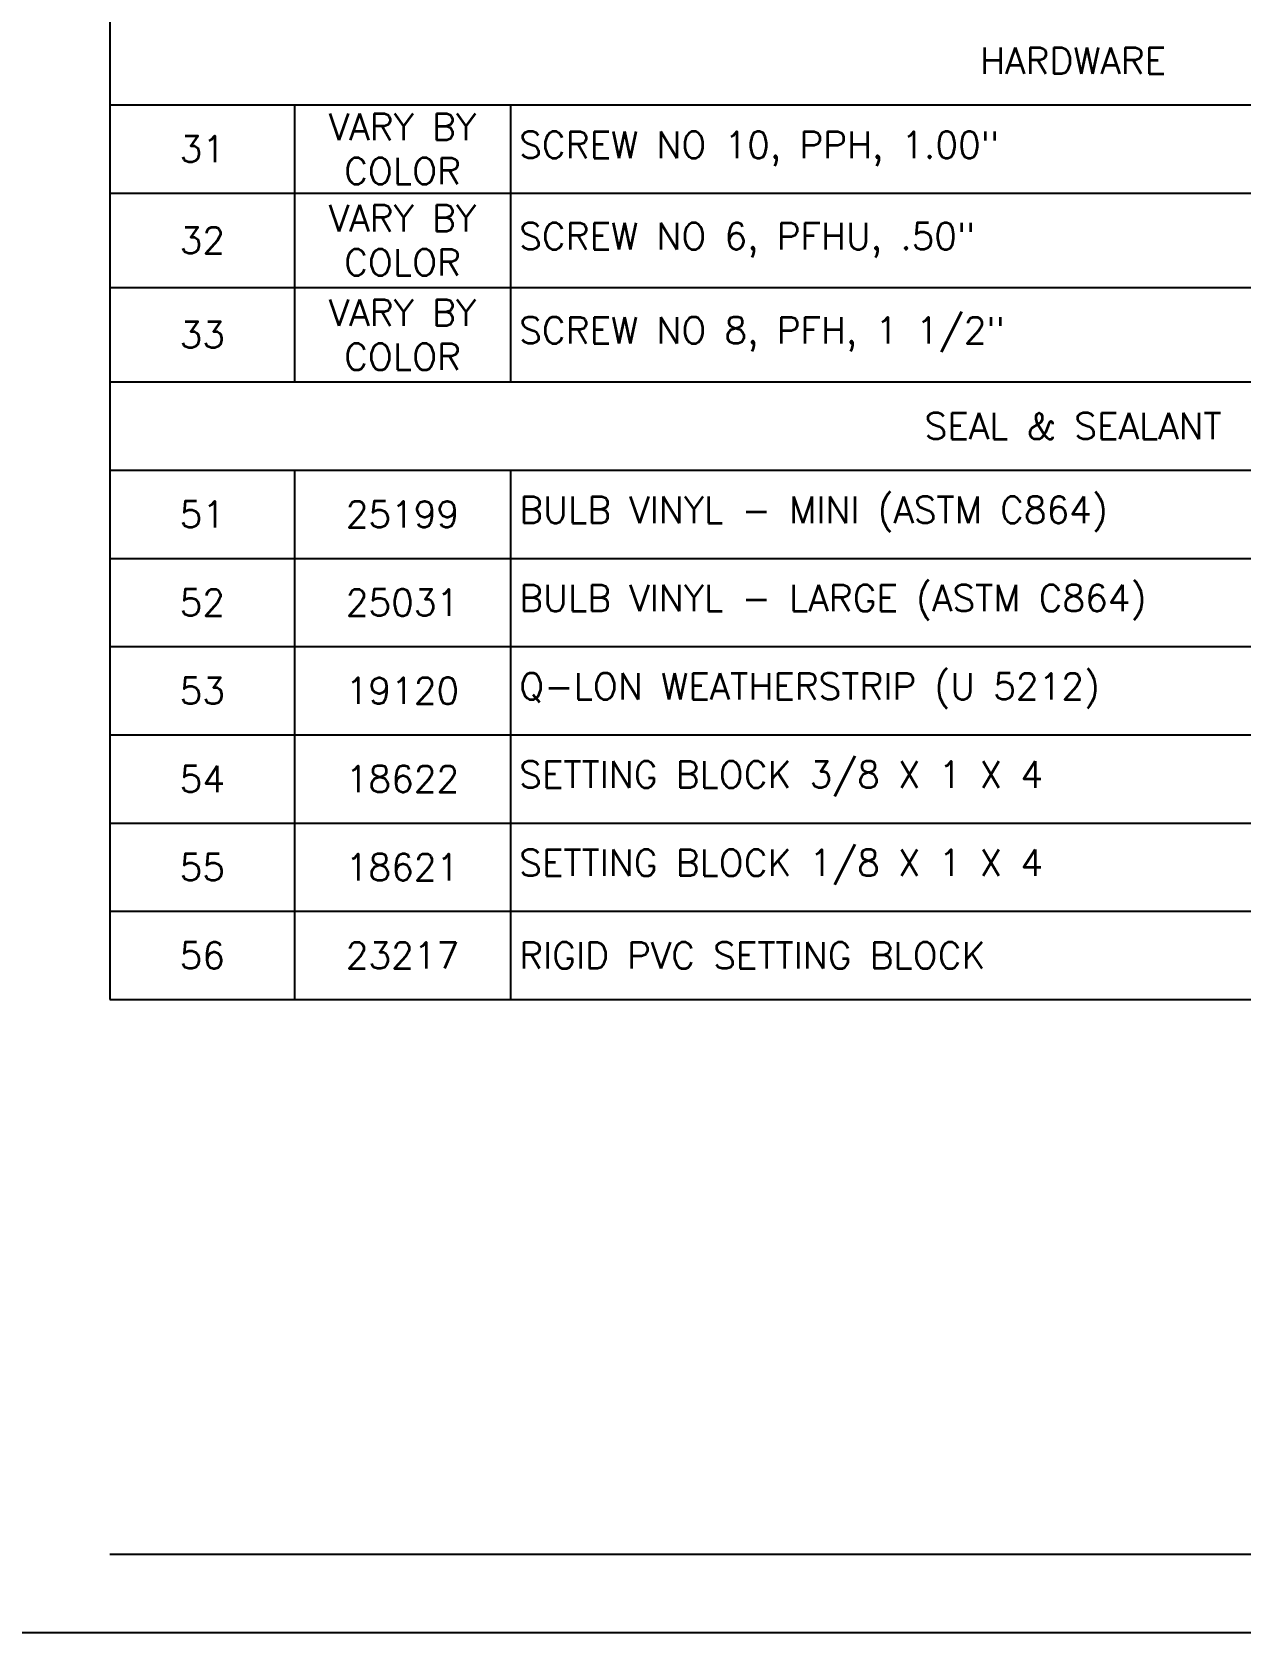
# Model space of a CAD drawing. Extents: x -23 to 190, y -172 to 85.
# Drawn here: x 33.94 to 38.05, y 32.8 to 38.25 of the extents above; entities that cross this region are included whole.
import ezdxf

# ---------------------------------------------------------------- set-up
doc = ezdxf.new("R2010")
doc.units = 0
doc.header["$MEASUREMENT"] = 0
doc.layers.add('Ballons', color=7, linetype='CONTINUOUS')
doc.layers.add('DIM', color=7, linetype='CONTINUOUS')
doc.styles.get("Standard").update_dxf_attribs({"font": 'simplex.shx'})

msp = doc.modelspace()

# ---------------------------------------------------------------- linework, layer by layer
at = {"layer": 'Ballons'}
msp.add_lwpolyline([(48.4597, 32.8049), (-13.5238, 32.8049), (-13.5238, 85.2592), (48.4597, 85.2592)], close=True, dxfattribs=at)
at = {"layer": 'DIM'}
for p, q in [((34.2024, 45.5728), (34.2024, 34.9588)), ((34.2024, 38.0009), (40.7537, 38.0009)), ((34.8302, 38.0009), (34.8302, 37.0588)), ((35.5641, 38.0009), (35.5641, 37.0588)), ((34.2024, 37.7009), (40.7537, 37.7009)), ((34.2024, 37.3799), (40.7537, 37.3799)), ((34.2024, 37.0588), (40.7537, 37.0588)), ((34.2024, 36.7588), (40.7537, 36.7588)), ((34.8302, 36.7588), (34.8302, 34.9588)), ((35.5641, 36.7588), (35.5641, 34.9588)), ((34.2024, 36.4588), (40.7537, 36.4588)), ((34.2024, 36.1588), (40.7537, 36.1588)), ((34.2024, 35.8588), (40.7537, 35.8588)), ((34.2024, 35.5588), (40.7537, 35.5588)), ((34.2024, 35.2588), (40.7537, 35.2588)), ((34.2024, 34.9588), (40.7537, 34.9588)), ((34.2024, 33.0724), (40.7537, 33.0724))]:
    msp.add_line(p, q, dxfattribs=at)
msp.add_lwpolyline([(24.0008, 50.8458), (48.4597, 50.8458), (48.4597, 32.8049), (24.0008, 32.8049)], close=True, dxfattribs=at)

# ---------------------------------------------------------------- texts
at = {"layer": 'DIM', "char_height": 0.09}
for s, insert, width, attachment_point in [('HARDWARE', (37.478, 38.1509), 6.491226, 5), ('VARY BY COLOR', (35.1972, 37.8509), 0.67392, 5), ('31', (34.5163, 37.8509), 0.567766, 5), ('SCREW NO 10, PPH, 1.00"', (35.5941, 37.8509), 4.260317, 4), ('VARY BY COLOR', (35.1972, 37.5404), 0.67392, 5), ('32', (34.5163, 37.5404), 0.567766, 5), ('SCREW NO 6, PFHU, .50"', (35.5941, 37.5404), 4.260317, 4), ('VARY BY COLOR', (35.1972, 37.2194), 0.67392, 5), ('SCREW NO 8, PFH, 1 1/2"', (35.5941, 37.2194), 4.260317, 4), ('33', (34.5163, 37.2194), 0.567766, 5), ('SEAL & SEALANT', (37.478, 36.9088), 6.491226, 5), ('51', (34.5163, 36.6088), 0.567766, 5), ('25199', (35.1972, 36.6088), 0.67392, 5), ('BULB VINYL - MINI (ASTM C864)', (35.5941, 36.6088), 4.260317, 4), ('BULB VINYL - LARGE (ASTM C864)', (35.5941, 36.3088), 4.260317, 4), ('52', (34.5163, 36.3088), 0.567766, 5), ('25031 ', (35.1972, 36.3088), 0.67392, 5), ('53', (34.5163, 36.0088), 0.567766, 5), ('19120', (35.1972, 36.0088), 0.67392, 5), ('Q-LON WEATHERSTRIP (U 5212)', (35.5941, 36.0088), 4.260317, 4), ('SETTING BLOCK 3/8 X 1 X 4', (35.5941, 35.7088), 4.260317, 4), ('54', (34.5163, 35.7088), 0.567766, 5), ('18622', (35.1972, 35.7088), 0.67392, 5), ('55', (34.5163, 35.4088), 0.567766, 5), ('18621', (35.1972, 35.4088), 0.67392, 5), ('SETTING BLOCK 1/8 X 1 X 4', (35.5941, 35.4088), 4.260317, 4), ('56', (34.5163, 35.1088), 0.567766, 5), ('23217', (35.1972, 35.1088), 0.67392, 5), ('RIGID PVC SETTING BLOCK', (35.5941, 35.1088), 4.260317, 4)]:
    msp.add_mtext(s, dxfattribs=dict(at, insert=insert, width=width, attachment_point=attachment_point))

doc.saveas('drawing.dxf')
